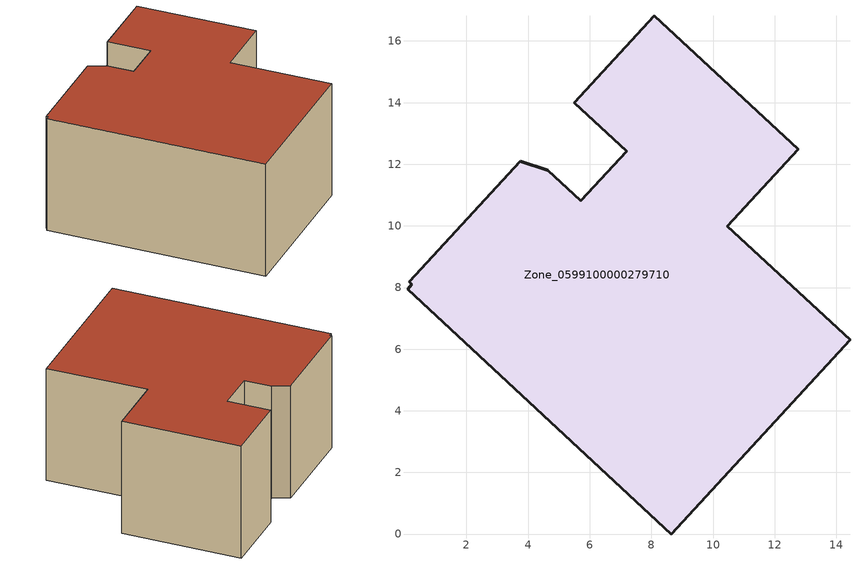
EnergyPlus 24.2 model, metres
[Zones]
Zone_0599100000279710
 floor ground (C_G): 0.23,8.1 0.14,8.18 3.75,12.1 4.64,11.8 5.71,10.81 7.2,12.43 5.5,13.99 8.1,16.81 12.77,12.48 10.46,9.98 14.44,6.31 8.64,0 0.09,7.95 z0
 wall outside (C_F): 12.77,12.48 8.1,16.81 5.5,13.99 7.2,12.43 5.71,10.81 4.64,11.8 3.75,12.1 0.14,8.18 0.23,8.1 0.09,7.95 8.64,0 14.44,6.31 10.46,9.98 12.77,12.48 z0:6.36
 roof outside (C_R): 0.23,8.1 0.09,7.95 8.64,0 14.44,6.31 10.46,9.98 12.77,12.48 8.1,16.81 5.5,13.99 7.2,12.43 5.71,10.81 4.64,11.8 3.75,12.1 0.14,8.18 z6.36
[BUILDING]
Pand.0599100000279710: North Axis=0; Terrain=City; Loads Convergence Tolerance Value=0.04; Temperature Convergence Tolerance Value=0.4; Solar Distribution=FullExterior; Maximum Number of Warmup Days=25; Minimum Number of Warmup Days=1
[Site:Location]
Rotterdam.The.Hague.AP_ZH_NLD Design_Conditions: Latitude=51.96; Longitude=4.45; Time Zone=1; Elevation=-4.5
[SITE:GROUNDTEMPERATURE:BUILDINGSURFACE]
18, 18, 18, 18, 18, 18, 18, 18, 18, 18, 18, 18
[MATERIAL] Thermal Absorptance=0.9; Solar Absorptance=0.7; Visible Absorptance=0.7
Name | Roughness | Thickness | Conductivity | Density | Specific Heat
G.TI.1975-1991 | MediumSmooth | 0.15 | 0.288461 | 540 | 1210
F.TI.1975-1991 | Rough | 0.3 | 0.230769 | 1920 | 840
R.TI.1975-1991 | MediumRough | 0.2 | 0.153846 | 1500 | 1000
[CONSTRUCTION]
C_G: G.TI.1975-1991
C_F: F.TI.1975-1991
C_R: R.TI.1975-1991
[ZONE]
Zone_0599100000279710: Type=1; Multiplier=1; Ceiling Height=Autocalculate; Volume=Autocalculate; Floor Area=autocalculate; Part of Total Floor Area=Yes
[ZONEINFILTRATION:DESIGNFLOWRATE]
Infil_Zone_0599100000279710: Zone or ZoneList or Space or SpaceList=Zone_0599100000279710; Schedule=AlwaysOn; Design Flow Rate Calculation Method=Flow/Area; Flow Rate per Floor Area=0.003; Constant Term Coefficient=1; Temperature Term Coefficient=0; Velocity Term Coefficient=0; Velocity Squared Term Coefficient=0
[HVACTEMPLATE:ZONE:IDEALLOADSAIRSYSTEM]
Zone_0599100000279710: Maximum Heating Supply Air Temperature=50; Minimum Cooling Supply Air Temperature=13; Maximum Heating Supply Air Humidity Ratio=0.0156; Minimum Cooling Supply Air Humidity Ratio=0.0077; Heating Limit=NoLimit; Cooling Limit=NoLimit; Dehumidification Control Type=ConstantSensibleHeatRatio; Cooling Sensible Heat Ratio=0.7; Dehumidification Setpoint=60; Humidification Control Type=None; Humidification Setpoint=30; Outdoor Air Method=None; Outdoor Air Flow Rate per Person=0.00944; Outdoor Air Flow Rate per Zone Floor Area=0; Outdoor Air Flow Rate per Zone=0; Demand Controlled Ventilation Type=None; Outdoor Air Economizer Type=NoEconomizer; Heat Recovery Type=None; Sensible Heat Recovery Effectiveness=0.7; Latent Heat Recovery Effectiveness=0.65
[ZONECONTROL:THERMOSTAT]
ThermostatControl_Zone_0599100000279710: Zone or ZoneList=Zone_0599100000279710; Control Type Schedule=DualSetpointControlType; Control 1=Thermostat_Zone_0599100000279710; Temperature Difference Between Cutout And Setpoint=0
[THERMOSTATSETPOINT:DUALSETPOINT]
Thermostat_Zone_0599100000279710: Heating Setpoint Temperature Schedule=HeatingSetpoint_Zone_0599100000279710; Cooling Setpoint Temperature Schedule=CoolingSetpoint_Zone_0599100000279710
[SCHEDULE:COMPACT]
HeatingSetpoint_Zone_0599100000279710: Through: 12/31, For: AllDays, Until: 24:00, 21
CoolingSetpoint_Zone_0599100000279710: Through: 12/31, For: AllDays, Until: 24:00, 24
DualSetpointControlType: Through: 12/31, For: AllDays, Until: 24:00, 4
AlwaysOn: Through: 12/31, For: AllDays, Until: 24:00, 1
